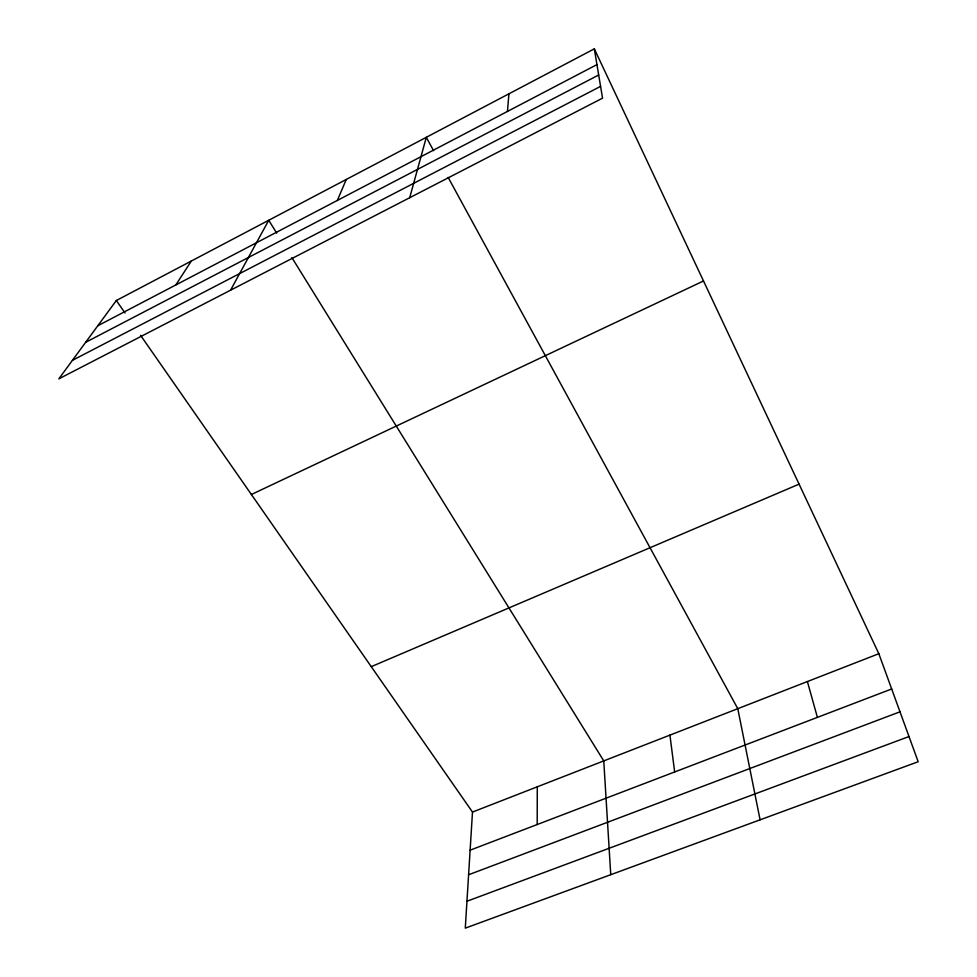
<?xml version="1.0" encoding="UTF-8"?>
<svg xmlns="http://www.w3.org/2000/svg" width="977" height="977" viewBox="0 0 977 977"><rect width="100%" height="100%" fill="white"/><g stroke="black" fill="none" stroke-linecap="round" stroke-linejoin="round"><path stroke-width="1.47" d="M537.191 824.527L537.289 786.803M140.566 335.319L472.489 812.058L465.284 928.15L918.172 761.73L878.836 653.711L594.321 48.85L116.336 300.513L58.828 378.856L602.54 98.164L594.321 48.85M507.454 111.427L508.932 93.804M409.705 197.708L426.302 137.317L433.58 150.678M337.358 200.432L346.273 179.45M230.56 290.193L268.736 220.265L276.723 233.161M175.811 284.954L191.333 261.018M97.785 325.781L596.947 64.604M85.646 342.316L598.681 74.997M72.42 360.342L600.574 86.379M251.394 494.496L703.513 280.973M371.26 666.656L799.076 484.14M472.489 812.058L878.836 653.711M470.132 850.173L891.683 688.968M468.606 874.757L900 711.818M466.957 901.246L909.001 736.536M116.336 300.513L124.995 312.945M291.891 257.635L603.762 760.9L610.747 874.696M448.162 177.411L737.782 708.679L760.082 819.813M807.405 681.555L817.395 717.374M669.929 735.119L674.655 771.952"/></g></svg>
